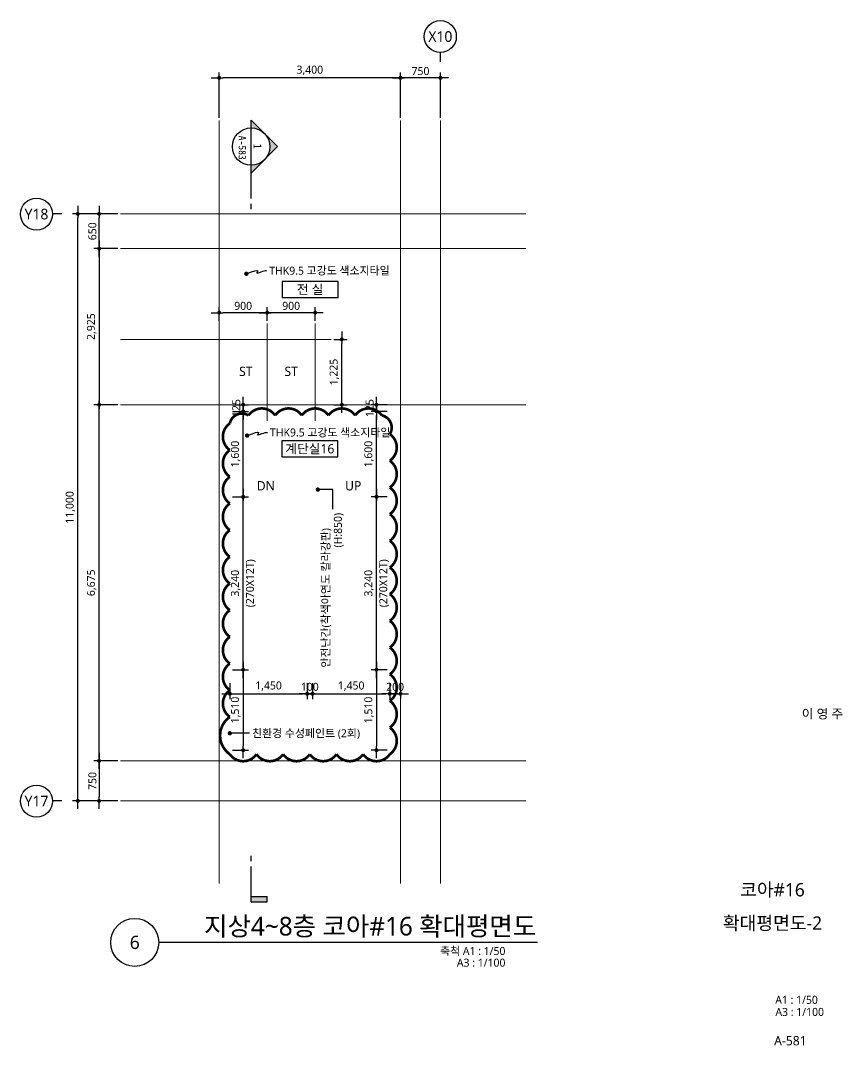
# Model space of a CAD drawing. Header units: millimetres. Extents: x 1467181 to 1720354, y 836037 to 895281.
# Drawn here: x 1662548 to 1677961, y 836037 to 855244 of the extents above; entities that cross this region are included whole.
import ezdxf
from ezdxf.enums import TextEntityAlignment as Align

# ---------------------------------------------------------------- set-up
doc = ezdxf.new("R2010")
doc.units = ezdxf.units.MM
doc.header["$MEASUREMENT"] = 0
doc.linetypes.add('CEN', pattern=[62, 60, -1, 0, -1])
doc.layers.get('0').update_dxf_attribs({"linetype": 'CONTINUOUS'})
for name, color, linetype, lineweight in [('A-AXIS-BUBL', 7, 'CONTINUOUS', 25), ('A-BORD-TEXT', 3, 'CONTINUOUS', 25), ('A-CNTL', 1, 'CEN', 15), ('A-DIMS', 7, 'CONTINUOUS', 25), ('A-MKXS-LEAD', 7, 'CONTINUOUS', 25), ('A-MKXS-MAK1', 3, 'CONTINUOUS', 25), ('A-MKXS-TEXT1', 3, 'CONTINUOUS', 25), ('A-MKXS-TEXT2', 7, 'CONTINUOUS', 25), ('A-MKXX-NAME', 3, 'CONTINUOUS', 25), ('A-MKXX-SYMB', 7, 'CONTINUOUS', 25), ('A-XXXX-SYMB', 7, 'CONTINUOUS', 25), ('A-XXXX-TXT1', 3, 'CONTINUOUS', 25), ('A-XXXX-TXT2', 3, 'CONTINUOUS', 25), ('REV-202205', 20, 'CONTINUOUS', 25)]:
    doc.layers.add(name, color=color, linetype=linetype, lineweight=lineweight)
doc.styles.add('HY울릉도L', font='')
doc.styles.add('돋움체', font='')
doc.styles.add('맑은고딕', font='malgun.ttf')
doc.styles.get('HY울릉도L').set_extended_font_data('HYwulM')
doc.styles.get('돋움체').set_extended_font_data('DotumChe')
doc.dimstyles.new('CDIM', dxfattribs={"dimtxt": 3, "dimasz": 1.5, "dimexe": 2, "dimexo": 1, "dimgap": 1, "dimtad": 1, "dimdec": 0, "dimrnd": 0.5, "dimzin": 0, "dimdsep": 32, "dimlunit": 6, "dimtxsty": 'HY울릉도L', "dimblk1": '_CIDOT', "dimblk2": '_CIDOT', "dimsah": 1, "dimcen": 5.5, "dimclrd": 2, "dimclre": 2, "dimclrt": 7, "dimadec": 0, "dimazin": 0, "dimtfac": 1, "dimtdec": 0, "dimtix": 1, "dimtmove": 2, "dimatfit": 1, "dimldrblk": '_CIDOT', "dimfxl": 1, "dimtolj": 1, "dimtzin": 0, "dimlwd": -1, "dimarcsym": 0})

# ---------------------------------------------------------------- blocks, each defined once
blk = doc.blocks.new('_CIDOT')
at = {"color": 0, "linetype": 'ByBlock'}
blk.add_line((2, 0), (-1, 0), dxfattribs=at)
at = {"color": 0, "linetype": 'ByBlock', "const_width": 0.5}
blk.add_lwpolyline([(-0.25, 0, 1), (0.25, 0, 1)], format="xyb", close=True, dxfattribs=at)
blk = doc.blocks.new('*D11')
at = {"layer": 'A-DIMS', "lineweight": -2, "transparency": 16777216}
for p, q in [((0, 1150), (0, 2000)), ((3400, 1150), (3400, 2000))]:
    blk.add_line(p, q, dxfattribs=at)
at = {"layer": 'A-DIMS', "transparency": 16777216}
blk.add_line((3325, 1900), (75, 1900), dxfattribs=at)
at = {"layer": 'A-DIMS', "transparency": 16777216, "xscale": 75, "yscale": 75, "zscale": 75, "rotation": 180}
blk.add_blockref('_CIDOT', (0, 1900), dxfattribs=at)
at = {"layer": 'A-DIMS', "transparency": 16777216, "xscale": 75, "yscale": 75, "zscale": 75}
blk.add_blockref('_CIDOT', (3400, 1900), dxfattribs=at)
at = {"layer": 'A-DIMS', "color": 3, "transparency": 16777216, "insert": (1700, 2040), "char_height": 150, "attachment_point": 5, "style": '맑은고딕'}
blk.add_mtext('\\A1;3,400', dxfattribs=at)
blk = doc.blocks.new('*D12')
at = {"layer": 'A-DIMS', "lineweight": -2, "transparency": 16777216}
for p, q in [((3400, 1150), (3400, 2000)), ((4150, 1150), (4150, 2000))]:
    blk.add_line(p, q, dxfattribs=at)
at = {"layer": 'A-DIMS', "transparency": 16777216}
blk.add_line((4075, 1900), (3475, 1900), dxfattribs=at)
at = {"layer": 'A-DIMS', "transparency": 16777216, "xscale": 75, "yscale": 75, "zscale": 75, "rotation": 180}
blk.add_blockref('_CIDOT', (3400, 1900), dxfattribs=at)
at = {"layer": 'A-DIMS', "transparency": 16777216, "xscale": 75, "yscale": 75, "zscale": 75}
blk.add_blockref('_CIDOT', (4150, 1900), dxfattribs=at)
at = {"layer": 'A-DIMS', "color": 3, "transparency": 16777216, "insert": (3775, 2027), "char_height": 150, "attachment_point": 5, "style": '맑은고딕'}
blk.add_mtext('\\A1;750', dxfattribs=at)
blk = doc.blocks.new('*D13')
at = {"layer": 'A-DIMS', "lineweight": -2, "transparency": 16777216}
for p, q in [((-1900, -650), (-2750, -650)), ((-1900, -11650), (-2750, -11650))]:
    blk.add_line(p, q, dxfattribs=at)
at = {"layer": 'A-DIMS', "transparency": 16777216}
blk.add_line((-2650, -11575), (-2650, -725), dxfattribs=at)
at = {"layer": 'A-DIMS', "transparency": 16777216, "xscale": 75, "yscale": 75, "zscale": 75}
for p, rotation in [((-2650, -650), 90), ((-2650, -11650), 270)]:
    blk.add_blockref('_CIDOT', p, dxfattribs=dict(at, rotation=rotation))
at = {"layer": 'A-DIMS', "color": 3, "transparency": 16777216, "insert": (-2790, -6150), "char_height": 150, "attachment_point": 5, "rotation": 90, "style": '맑은고딕'}
blk.add_mtext('\\A1;11,000', dxfattribs=at)
blk = doc.blocks.new('*D14')
at = {"layer": 'A-DIMS', "lineweight": -2, "transparency": 16777216}
for p, q in [((-1900, -650), (-2350, -650)), ((-1900, -1300), (-2350, -1300))]:
    blk.add_line(p, q, dxfattribs=at)
at = {"layer": 'A-DIMS', "transparency": 16777216}
blk.add_line((-2250, -1225), (-2250, -725), dxfattribs=at)
at = {"layer": 'A-DIMS', "transparency": 16777216, "xscale": 75, "yscale": 75, "zscale": 75}
for p, rotation in [((-2250, -650), 90), ((-2250, -1300), 270)]:
    blk.add_blockref('_CIDOT', p, dxfattribs=dict(at, rotation=rotation))
at = {"layer": 'A-DIMS', "color": 3, "transparency": 16777216, "insert": (-2377, -975), "char_height": 150, "attachment_point": 5, "rotation": 90, "style": '맑은고딕'}
blk.add_mtext('\\A1;650', dxfattribs=at)
blk = doc.blocks.new('*D15')
at = {"layer": 'A-DIMS', "lineweight": -2, "transparency": 16777216}
for p, q in [((-1900, -1300), (-2350, -1300)), ((-1900, -4225), (-2350, -4225))]:
    blk.add_line(p, q, dxfattribs=at)
at = {"layer": 'A-DIMS', "transparency": 16777216}
blk.add_line((-2250, -1375), (-2250, -4150), dxfattribs=at)
at = {"layer": 'A-DIMS', "transparency": 16777216, "xscale": 75, "yscale": 75, "zscale": 75}
for p, rotation in [((-2250, -1300), 90), ((-2250, -4225), 270)]:
    blk.add_blockref('_CIDOT', p, dxfattribs=dict(at, rotation=rotation))
at = {"layer": 'A-DIMS', "color": 3, "transparency": 16777216, "insert": (-2390, -2762), "char_height": 150, "attachment_point": 5, "rotation": 90, "style": '맑은고딕'}
blk.add_mtext('\\A1;2,925', dxfattribs=at)
blk = doc.blocks.new('*D16')
at = {"layer": 'A-DIMS', "lineweight": -2, "transparency": 16777216}
for p, q in [((-1900, -4225), (-2350, -4225)), ((-1900, -10900), (-2350, -10900))]:
    blk.add_line(p, q, dxfattribs=at)
at = {"layer": 'A-DIMS', "transparency": 16777216}
blk.add_line((-2250, -10825), (-2250, -4300), dxfattribs=at)
at = {"layer": 'A-DIMS', "transparency": 16777216, "xscale": 75, "yscale": 75, "zscale": 75}
for p, rotation in [((-2250, -4225), 90), ((-2250, -10900), 270)]:
    blk.add_blockref('_CIDOT', p, dxfattribs=dict(at, rotation=rotation))
at = {"layer": 'A-DIMS', "color": 3, "transparency": 16777216, "insert": (-2390, -7562), "char_height": 150, "attachment_point": 5, "rotation": 90, "style": '맑은고딕'}
blk.add_mtext('\\A1;6,675', dxfattribs=at)
blk = doc.blocks.new('*D17')
at = {"layer": 'A-DIMS', "lineweight": -2, "transparency": 16777216}
for p, q in [((-1900, -10900), (-2350, -10900)), ((-1900, -11650), (-2350, -11650))]:
    blk.add_line(p, q, dxfattribs=at)
at = {"layer": 'A-DIMS', "transparency": 16777216}
blk.add_line((-2250, -10975), (-2250, -11575), dxfattribs=at)
at = {"layer": 'A-DIMS', "transparency": 16777216, "xscale": 75, "yscale": 75, "zscale": 75}
for p, rotation in [((-2250, -10900), 90), ((-2250, -11650), 270)]:
    blk.add_blockref('_CIDOT', p, dxfattribs=dict(at, rotation=rotation))
at = {"layer": 'A-DIMS', "color": 3, "transparency": 16777216, "insert": (-2377, -11275), "char_height": 150, "attachment_point": 5, "rotation": 90, "style": '맑은고딕'}
blk.add_mtext('\\A1;750', dxfattribs=at)
blk = doc.blocks.new('*D18')
at = {"layer": 'A-DIMS', "lineweight": -2, "transparency": 16777216}
for p, q in [((900, -2650), (900, -2400)), ((1800, -2650), (1800, -2400))]:
    blk.add_line(p, q, dxfattribs=at)
at = {"layer": 'A-DIMS', "transparency": 16777216}
blk.add_line((1725, -2500), (975, -2500), dxfattribs=at)
at = {"layer": 'A-DIMS', "transparency": 16777216, "xscale": 75, "yscale": 75, "zscale": 75, "rotation": 180}
blk.add_blockref('_CIDOT', (900, -2500), dxfattribs=at)
at = {"layer": 'A-DIMS', "transparency": 16777216, "xscale": 75, "yscale": 75, "zscale": 75}
blk.add_blockref('_CIDOT', (1800, -2500), dxfattribs=at)
at = {"layer": 'A-DIMS', "color": 3, "transparency": 16777216, "insert": (1350, -2373), "char_height": 150, "attachment_point": 5, "style": '맑은고딕'}
blk.add_mtext('\\A1;900', dxfattribs=at)
blk = doc.blocks.new('*D19')
at = {"layer": 'A-DIMS', "lineweight": -2, "transparency": 16777216}
for p, q in [((0, -2650), (0, -2400)), ((900, -2650), (900, -2400))]:
    blk.add_line(p, q, dxfattribs=at)
at = {"layer": 'A-DIMS', "transparency": 16777216}
blk.add_line((825, -2500), (75, -2500), dxfattribs=at)
at = {"layer": 'A-DIMS', "transparency": 16777216, "xscale": 75, "yscale": 75, "zscale": 75, "rotation": 180}
blk.add_blockref('_CIDOT', (0, -2500), dxfattribs=at)
at = {"layer": 'A-DIMS', "transparency": 16777216, "xscale": 75, "yscale": 75, "zscale": 75}
blk.add_blockref('_CIDOT', (900, -2500), dxfattribs=at)
at = {"layer": 'A-DIMS', "color": 3, "transparency": 16777216, "insert": (450, -2373), "char_height": 150, "attachment_point": 5, "style": '맑은고딕'}
blk.add_mtext('\\A1;900', dxfattribs=at)
blk = doc.blocks.new('*D20')
at = {"layer": 'A-DIMS', "lineweight": -2, "transparency": 16777216}
for p, q in [((2150, -3000), (2400, -3000)), ((2150, -4225), (2400, -4225))]:
    blk.add_line(p, q, dxfattribs=at)
at = {"layer": 'A-DIMS', "transparency": 16777216}
blk.add_line((2300, -4150), (2300, -3075), dxfattribs=at)
at = {"layer": 'A-DIMS', "transparency": 16777216, "xscale": 75, "yscale": 75, "zscale": 75}
for p, rotation in [((2300, -3000), 90), ((2300, -4225), 270)]:
    blk.add_blockref('_CIDOT', p, dxfattribs=dict(at, rotation=rotation))
at = {"layer": 'A-DIMS', "color": 3, "transparency": 16777216, "insert": (2160, -3613), "char_height": 150, "attachment_point": 5, "rotation": 90, "style": '맑은고딕'}
blk.add_mtext('\\A1;1,225', dxfattribs=at)
blk = doc.blocks.new('CORE 11- 단면')
at = {"layer": 'A-MKXS-MAK1'}
h = blk.add_hatch(color=256, dxfattribs=at)
h.paths.add_polyline_path([(23432, 13653), (23185, 13406, 0.414214), (23185, 13901)])
h.paths.add_polyline_path([(23185, 13406), (22937, 13158), (22937, 13303, 0.198912)])
h.paths.add_polyline_path([(23185, 13901, 0.198912), (22937, 14003), (22937, 14148)])
blk.add_hatch(color=256, dxfattribs=at).paths.add_polyline_path([(23237, -402), (23237, -502), (22937, -502), (22937, -402)])
for p, q in [((22937, 14148), (23432, 13653)), ((22937, 12681), (22937, 14148)), ((22937, 13158), (23432, 13653)), ((22937, 12481), (22937, 12581)), ((22937, 261), (22937, 361)), ((22937, -502), (22937, 161)), ((22937, -402), (23237, -402)), ((22937, -502), (23237, -502)), ((23237, -502), (23237, -402))]:
    blk.add_line(p, q, dxfattribs=at)
blk.add_circle((22937, 13653), 350, dxfattribs=at)
at = {"layer": 'A-MKXS-TEXT2', "style": '돋움체'}
for s, height, p in [('A-583', 140, (22772, 13632)), ('1', 150, (23058, 13659))]:
    blk.add_text(s, height=height, rotation=270, dxfattribs=at).set_placement(p, align=Align.MIDDLE)
blk = doc.blocks.new('*D451')
at = {"layer": 'A-DIMS', "lineweight": -2, "transparency": 16777216}
for p, q in [((1666523, 846319), (1666823, 846319)), ((1666523, 843079), (1666823, 843079))]:
    blk.add_line(p, q, dxfattribs=at)
at = {"layer": 'A-DIMS', "transparency": 16777216}
blk.add_line((1666723, 843154), (1666723, 846244), dxfattribs=at)
at = {"layer": 'A-DIMS', "transparency": 16777216, "xscale": 75, "yscale": 75, "zscale": 75}
for p, rotation in [((1666723, 846319), 90), ((1666723, 843079), 270)]:
    blk.add_blockref('_CIDOT', p, dxfattribs=dict(at, rotation=rotation))
at = {"layer": 'A-DIMS', "color": 3, "transparency": 16777216, "char_height": 150, "attachment_point": 5, "rotation": 90, "style": '맑은고딕'}
for s, insert in [('\\A1;(270X12T)', (1666867, 844699)), ('\\A1;3,240', (1666583, 844699))]:
    blk.add_mtext(s, dxfattribs=dict(at, insert=insert))
blk = doc.blocks.new('*D452')
at = {"layer": 'A-DIMS', "lineweight": -2, "transparency": 16777216}
for p, q in [((1666523, 843079), (1666823, 843079)), ((1666523, 841569), (1666823, 841569))]:
    blk.add_line(p, q, dxfattribs=at)
at = {"layer": 'A-DIMS', "transparency": 16777216}
blk.add_line((1666723, 843004), (1666723, 841644), dxfattribs=at)
at = {"layer": 'A-DIMS', "transparency": 16777216, "xscale": 75, "yscale": 75, "zscale": 75}
for p, rotation in [((1666723, 843079), 90), ((1666723, 841569), 270)]:
    blk.add_blockref('_CIDOT', p, dxfattribs=dict(at, rotation=rotation))
at = {"layer": 'A-DIMS', "color": 3, "transparency": 16777216, "insert": (1666583, 842324), "char_height": 150, "attachment_point": 5, "rotation": 90, "style": '맑은고딕'}
blk.add_mtext('\\A1;1,510', dxfattribs=at)
blk = doc.blocks.new('*D453')
at = {"layer": 'A-DIMS', "lineweight": -2, "transparency": 16777216}
for p, q in [((1666523, 847919), (1666823, 847919)), ((1666523, 846319), (1666823, 846319))]:
    blk.add_line(p, q, dxfattribs=at)
at = {"layer": 'A-DIMS', "transparency": 16777216}
blk.add_line((1666723, 846394), (1666723, 847844), dxfattribs=at)
at = {"layer": 'A-DIMS', "transparency": 16777216, "xscale": 75, "yscale": 75, "zscale": 75}
for p, rotation in [((1666723, 847919), 90), ((1666723, 846319), 270)]:
    blk.add_blockref('_CIDOT', p, dxfattribs=dict(at, rotation=rotation))
at = {"layer": 'A-DIMS', "color": 3, "transparency": 16777216, "insert": (1666583, 847119), "char_height": 150, "attachment_point": 5, "rotation": 90, "style": '맑은고딕'}
blk.add_mtext('\\A1;1,600', dxfattribs=at)
blk = doc.blocks.new('*D454')
at = {"layer": 'A-DIMS', "lineweight": -2, "transparency": 16777216}
for p, q in [((1666474, 842829), (1666474, 842529)), ((1667924, 842829), (1667924, 842529))]:
    blk.add_line(p, q, dxfattribs=at)
at = {"layer": 'A-DIMS', "transparency": 16777216}
blk.add_line((1666549, 842629), (1667849, 842629), dxfattribs=at)
at = {"layer": 'A-DIMS', "transparency": 16777216, "xscale": 75, "yscale": 75, "zscale": 75, "rotation": 180}
blk.add_blockref('_CIDOT', (1666474, 842629), dxfattribs=at)
at = {"layer": 'A-DIMS', "transparency": 16777216, "xscale": 75, "yscale": 75, "zscale": 75}
blk.add_blockref('_CIDOT', (1667924, 842629), dxfattribs=at)
at = {"layer": 'A-DIMS', "color": 3, "transparency": 16777216, "insert": (1667199, 842770), "char_height": 150, "attachment_point": 5, "style": '맑은고딕'}
blk.add_mtext('\\A1;1,450', dxfattribs=at)
blk = doc.blocks.new('*D455')
at = {"layer": 'A-DIMS', "lineweight": -2, "transparency": 16777216}
for p, q in [((1668024, 842829), (1668024, 842529)), ((1669473, 842829), (1669473, 842529))]:
    blk.add_line(p, q, dxfattribs=at)
at = {"layer": 'A-DIMS', "transparency": 16777216}
blk.add_line((1668099, 842629), (1669398, 842629), dxfattribs=at)
at = {"layer": 'A-DIMS', "transparency": 16777216, "xscale": 75, "yscale": 75, "zscale": 75, "rotation": 180}
blk.add_blockref('_CIDOT', (1668024, 842629), dxfattribs=at)
at = {"layer": 'A-DIMS', "transparency": 16777216, "xscale": 75, "yscale": 75, "zscale": 75}
blk.add_blockref('_CIDOT', (1669473, 842629), dxfattribs=at)
at = {"layer": 'A-DIMS', "color": 3, "transparency": 16777216, "insert": (1668748, 842770), "char_height": 150, "attachment_point": 5, "style": '맑은고딕'}
blk.add_mtext('\\A1;1,450', dxfattribs=at)
blk = doc.blocks.new('*D456')
at = {"layer": 'A-DIMS', "lineweight": -2, "transparency": 16777216}
for p, q in [((1667924, 842829), (1667924, 842529)), ((1668023, 842829), (1668023, 842529))]:
    blk.add_line(p, q, dxfattribs=at)
at = {"layer": 'A-DIMS', "transparency": 16777216}
for p, q in [((1667849, 842629), (1667774, 842629)), ((1667924, 842629), (1668023, 842629)), ((1668098, 842629), (1668173, 842629))]:
    blk.add_line(p, q, dxfattribs=at)
at = {"layer": 'A-DIMS', "transparency": 16777216, "xscale": 75, "yscale": 75, "zscale": 75}
blk.add_blockref('_CIDOT', (1667924, 842629), dxfattribs=at)
at = {"layer": 'A-DIMS', "transparency": 16777216, "xscale": 75, "yscale": 75, "zscale": 75, "rotation": 180}
blk.add_blockref('_CIDOT', (1668023, 842629), dxfattribs=at)
at = {"layer": 'A-DIMS', "color": 3, "transparency": 16777216, "insert": (1667973, 842757), "char_height": 150, "attachment_point": 5, "style": '맑은고딕'}
blk.add_mtext('\\A1;100', dxfattribs=at)
blk = doc.blocks.new('*D457')
at = {"layer": 'A-DIMS', "lineweight": -2, "transparency": 16777216}
for p, q in [((1669473, 842829), (1669473, 842529)), ((1669673, 842829), (1669673, 842529))]:
    blk.add_line(p, q, dxfattribs=at)
at = {"layer": 'A-DIMS', "transparency": 16777216}
for p, q in [((1669398, 842629), (1669323, 842629)), ((1669473, 842629), (1669673, 842629)), ((1669748, 842629), (1669823, 842629))]:
    blk.add_line(p, q, dxfattribs=at)
at = {"layer": 'A-DIMS', "transparency": 16777216, "xscale": 75, "yscale": 75, "zscale": 75}
blk.add_blockref('_CIDOT', (1669473, 842629), dxfattribs=at)
at = {"layer": 'A-DIMS', "transparency": 16777216, "xscale": 75, "yscale": 75, "zscale": 75, "rotation": 180}
blk.add_blockref('_CIDOT', (1669673, 842629), dxfattribs=at)
at = {"layer": 'A-DIMS', "color": 3, "transparency": 16777216, "insert": (1669573, 842757), "char_height": 150, "attachment_point": 5, "style": '맑은고딕'}
blk.add_mtext('\\A1;200', dxfattribs=at)
blk = doc.blocks.new('*D458')
at = {"layer": 'A-DIMS', "lineweight": -2, "transparency": 16777216}
for p, q in [((1669423, 846319), (1669123, 846319)), ((1669423, 843079), (1669123, 843079))]:
    blk.add_line(p, q, dxfattribs=at)
at = {"layer": 'A-DIMS', "transparency": 16777216}
blk.add_line((1669223, 843154), (1669223, 846244), dxfattribs=at)
at = {"layer": 'A-DIMS', "transparency": 16777216, "xscale": 75, "yscale": 75, "zscale": 75}
for p, rotation in [((1669223, 846319), 90), ((1669223, 843079), 270)]:
    blk.add_blockref('_CIDOT', p, dxfattribs=dict(at, rotation=rotation))
at = {"layer": 'A-DIMS', "color": 3, "transparency": 16777216, "char_height": 150, "attachment_point": 5, "rotation": 90, "style": '맑은고딕'}
for s, insert in [('\\A1;(270X12T)', (1669367, 844699)), ('\\A1;3,240', (1669083, 844699))]:
    blk.add_mtext(s, dxfattribs=dict(at, insert=insert))
blk = doc.blocks.new('*D459')
at = {"layer": 'A-DIMS', "lineweight": -2, "transparency": 16777216}
for p, q in [((1669423, 843079), (1669123, 843079)), ((1669423, 841569), (1669123, 841569))]:
    blk.add_line(p, q, dxfattribs=at)
at = {"layer": 'A-DIMS', "transparency": 16777216}
blk.add_line((1669223, 843004), (1669223, 841644), dxfattribs=at)
at = {"layer": 'A-DIMS', "transparency": 16777216, "xscale": 75, "yscale": 75, "zscale": 75}
for p, rotation in [((1669223, 843079), 90), ((1669223, 841569), 270)]:
    blk.add_blockref('_CIDOT', p, dxfattribs=dict(at, rotation=rotation))
at = {"layer": 'A-DIMS', "color": 3, "transparency": 16777216, "insert": (1669083, 842324), "char_height": 150, "attachment_point": 5, "rotation": 90, "style": '맑은고딕'}
blk.add_mtext('\\A1;1,510', dxfattribs=at)
blk = doc.blocks.new('*D460')
at = {"layer": 'A-DIMS', "lineweight": -2, "transparency": 16777216}
for p, q in [((1669423, 847919), (1669123, 847919)), ((1669423, 846319), (1669123, 846319))]:
    blk.add_line(p, q, dxfattribs=at)
at = {"layer": 'A-DIMS', "transparency": 16777216}
blk.add_line((1669223, 846394), (1669223, 847844), dxfattribs=at)
at = {"layer": 'A-DIMS', "transparency": 16777216, "xscale": 75, "yscale": 75, "zscale": 75}
for p, rotation in [((1669223, 847919), 90), ((1669223, 846319), 270)]:
    blk.add_blockref('_CIDOT', p, dxfattribs=dict(at, rotation=rotation))
at = {"layer": 'A-DIMS', "color": 3, "transparency": 16777216, "insert": (1669083, 847119), "char_height": 150, "attachment_point": 5, "rotation": 90, "style": '맑은고딕'}
blk.add_mtext('\\A1;1,600', dxfattribs=at)
blk = doc.blocks.new('*D465')
at = {"layer": 'A-DIMS', "lineweight": -2, "transparency": 16777216}
for p, q in [((1666523, 848044), (1666823, 848044)), ((1666523, 847919), (1666823, 847919))]:
    blk.add_line(p, q, dxfattribs=at)
at = {"layer": 'A-DIMS', "transparency": 16777216}
for p, q in [((1666723, 848119), (1666723, 848194)), ((1666723, 847919), (1666723, 848044)), ((1666723, 847844), (1666723, 847769))]:
    blk.add_line(p, q, dxfattribs=at)
at = {"layer": 'A-DIMS', "transparency": 16777216, "xscale": 75, "yscale": 75, "zscale": 75}
for p, rotation in [((1666723, 848044), 270), ((1666723, 847919), 90)]:
    blk.add_blockref('_CIDOT', p, dxfattribs=dict(at, rotation=rotation))
at = {"layer": 'A-DIMS', "color": 3, "transparency": 16777216, "insert": (1666595, 847982), "char_height": 150, "attachment_point": 5, "rotation": 90, "style": '맑은고딕'}
blk.add_mtext('\\A1;125', dxfattribs=at)
blk = doc.blocks.new('*D466')
at = {"layer": 'A-DIMS', "lineweight": -2, "transparency": 16777216}
for p, q in [((1669423, 848044), (1669123, 848044)), ((1669423, 847919), (1669123, 847919))]:
    blk.add_line(p, q, dxfattribs=at)
at = {"layer": 'A-DIMS', "transparency": 16777216}
for p, q in [((1669223, 848119), (1669223, 848194)), ((1669223, 847919), (1669223, 848044)), ((1669223, 847844), (1669223, 847769))]:
    blk.add_line(p, q, dxfattribs=at)
at = {"layer": 'A-DIMS', "transparency": 16777216, "xscale": 75, "yscale": 75, "zscale": 75}
for p, rotation in [((1669223, 848044), 270), ((1669223, 847919), 90)]:
    blk.add_blockref('_CIDOT', p, dxfattribs=dict(at, rotation=rotation))
at = {"layer": 'A-DIMS', "color": 3, "transparency": 16777216, "insert": (1669095, 847982), "char_height": 150, "attachment_point": 5, "rotation": 90, "style": '맑은고딕'}
blk.add_mtext('\\A1;125', dxfattribs=at)
blk = doc.blocks.new('CORE11_GRID')
at = {"layer": 'A-AXIS-BUBL', "ltscale": 0.2}
for p, q in [((4150, 2200), (4150, 2375)), ((-2950, -650), (-3125, -650)), ((-2950, -11650), (-3125, -11650))]:
    blk.add_line(p, q, dxfattribs=at)
for centre in [(4147.1, 2675), (-3425, -652.9), (-3425, -11652.9)]:
    blk.add_circle(centre, 300, dxfattribs=at)
at = {"layer": 'A-CNTL'}
for p, q in [((0, -13200), (0, 1100)), ((3400, -13200), (3400, 1100)), ((4150, -13200), (4150, 1100)), ((-1850, -650), (5750, -650)), ((-1850, -1300), (5750, -1300)), ((900, -4525), (900, -2700)), ((1800, -4525), (1800, -2700)), ((-1850, -3000), (2100, -3000)), ((-1850, -4225), (5750, -4225)), ((-1850, -10900), (5750, -10900)), ((-1850, -11650), (5750, -11650))]:
    blk.add_line(p, q, dxfattribs=at)
at = {"layer": 'A-XXXX-TXT2', "ltscale": 0.2, "style": '맑은고딕'}
for s, p in [('X10', (4147.1, 2675)), ('Y18', (-3425, -652.9)), ('Y17', (-3425, -11652.9))]:
    blk.add_text(s, height=200, dxfattribs=at).set_placement(p, align=Align.MIDDLE)
at = {"layer": 'A-DIMS'}
for base, p1, p2, angle, picture, middle in [((0, 1900), (3400, 1100), (0, 1100), 180, '*D11', (1700, 2040.1)), ((3400, 1900), (4150, 1100), (3400, 1100), 180, '*D12', (3775, 2027.5)), ((-2650, -650), (-1850, -11650), (-1850, -650), 270, '*D13', (-2790.5, -6150)), ((-2250, -650), (-1850, -1300), (-1850, -650), 270, '*D14', (-2377.5, -975)), ((-2250, -4225), (-1850, -1300), (-1850, -4225), 90, '*D15', (-2390.1, -2762.5)), ((0, -2500), (900, -2700), (0, -2700), 0, '*D19', (450, -2372.5)), ((900, -2500), (1800, -2700), (900, -2700), 0, '*D18', (1350, -2372.5)), ((2300, -3000), (2100, -4225), (2100, -3000), 270, '*D20', (2159.5, -3612.5)), ((-2250, -4225), (-1850, -10900), (-1850, -4225), 270, '*D16', (-2390.1, -7562.5)), ((-2250, -11650), (-1850, -10900), (-1850, -11650), 90, '*D17', (-2377.5, -11275))]:
    dim = blk.add_linear_dim(base=base, p1=p1, p2=p2, angle=angle, dimstyle='CDIM', override={"dimscale": 50, "dimtxsty": '맑은고딕', "dimclrd": 256, "dimclre": 256, "dimclrt": 3}, dxfattribs=at)
    dim.commit()
    dim.dimension.update_dxf_attribs({"geometry": picture, "text_midpoint": middle})

msp = doc.modelspace()

# ---------------------------------------------------------------- linework, layer by layer
at = {"layer": 'A-MKXS-LEAD', "const_width": 40}
for points in [[(1666762.1, 850499.5, 1), (1666803.6, 850495.4, 1)], [(1666776.4, 847467.5, 1), (1666817.9, 847463.3, 1)], [(1668125.3, 846433.6, -1), (1668121.2, 846475.1, -1)], [(1666452.4, 841889.7, 1), (1666493.8, 841885.6, 1)]]:
    msp.add_lwpolyline(points, format="xyb", close=True, dxfattribs=at)
at = {"layer": 'A-MKXS-LEAD'}
for points in [[(1666782, 850497.2), (1666879.8, 850534), (1666943.5, 850553.9), (1666979.7, 850560.4), (1666995.1, 850556.9), (1666996.3, 850547), (1666989.8, 850534.2), (1666982.2, 850522), (1666980.3, 850513.9), (1666988.9, 850512.6), (1667007.1, 850517), (1667031.9, 850525.2), (1667060.8, 850535.3), (1667091, 850545.4), (1667119.8, 850553.6), (1667144.5, 850557.9), (1667162.4, 850556.4)], [(1666796.3, 847465.1), (1666894.1, 847501.9), (1666957.8, 847521.8), (1666994, 847528.3), (1667009.4, 847524.8), (1667010.5, 847514.9), (1667004.1, 847502.1), (1666996.5, 847489.9), (1666994.6, 847481.8), (1667003.2, 847480.5), (1667021.4, 847484.9), (1667046.2, 847493.1), (1667075.1, 847503.2), (1667105.3, 847513.3), (1667134.1, 847521.5), (1667158.8, 847525.8), (1667176.7, 847524.4)], [(1668406.4, 846087.3), (1668406.4, 846454.4), (1668123.3, 846454.4)], [(1666840.1, 841887.6), (1666473.1, 841887.6), (1666473.1, 841887.6)]]:
    msp.add_lwpolyline(points, dxfattribs=at)
at = {"layer": 'A-MKXX-SYMB'}
for points in [[(1668503, 850355.7), (1667453, 850355.7), (1667453, 850055.7), (1668503, 850055.7)], [(1668498.2, 847369.4), (1667448.2, 847369.4), (1667448.2, 847069.4), (1668498.2, 847069.4)]]:
    msp.add_lwpolyline(points, close=True, dxfattribs=at)
at = {"layer": 'A-XXXX-SYMB'}
msp.add_line((1672240.6, 837969.4), (1665140.6, 837969.4), dxfattribs=at)
msp.add_circle((1664690.6, 837969.4), 450, dxfattribs=at)
at = {"layer": 'REV-202205', "const_width": 50}
msp.add_lwpolyline([(1666473.2, 841494.4, 0.5205671), (1666973.2, 841494.4, 0.5205671), (1667473.2, 841494.4, 0.5205671), (1667973.2, 841494.4, 0.5205671), (1668473.2, 841494.4, 0.5205671), (1668973.2, 841494.4, 0.5205671), (1669473.2, 841494.4, 0.5205671), (1669473.2, 841994.4, 0.5205671), (1669473.2, 842494.4, 0.5205671), (1669473.2, 842994.4, 0.5205671), (1669473.2, 843494.4, 0.5205671), (1669473.2, 843994.4, 0.5205671), (1669473.2, 844494.4, 0.5205671), (1669473.2, 844994.4, 0.5205671), (1669473.2, 845494.4, 0.5205671), (1669473.2, 845994.4, 0.5205671), (1669473.2, 846494.4, 0.5205671), (1669473.2, 846994.4, 0.5205671), (1669473.2, 847494.4, 0.5205671), (1669323.2, 847844.4, 0.5205671), (1668823.2, 847844.4, 0.5205671), (1668323.2, 847844.4, 0.5205671), (1667823.2, 847844.4, 0.5205671), (1667323.2, 847844.4, 0.5205671), (1666823.2, 847844.4, 0.5205671), (1666473.2, 847694.4, 0.5205671), (1666473.2, 847194.4, 0.5205671), (1666473.2, 846694.4, 0.5205671), (1666473.2, 846194.4, 0.5205671), (1666473.2, 845694.4, 0.5205671), (1666473.2, 845194.4, 0.5205671), (1666473.2, 844694.4, 0.5205671), (1666473.2, 844194.4, 0.5205671), (1666473.2, 843694.4, 0.5205671), (1666473.2, 843194.4, 0.5205671), (1666473.2, 842694.4, 0.5205671), (1666473.2, 842194.4, 0.5205671)], format="xyb", close=True, dxfattribs=at)

# ---------------------------------------------------------------- block references
at = {"layer": 'A-DIMS'}
for name, p in [('CORE11_GRID', (1666273.2, 852269.4)), ('CORE 11- 단면', (1643935.9, 839228.5))]:
    msp.add_blockref(name, p, dxfattribs=at)

# ---------------------------------------------------------------- texts
at = {"layer": 'A-BORD-TEXT', "style": '맑은고딕'}
for s, height, p in [('이 영 주', 175, (1677973.8, 842165.5)), ('A1 : 1/50', 150, (1677499, 836817.8)), ('A3 : 1/100', 150, (1677613.9, 836591)), ('A-581', 175, (1677289.2, 836039.2))]:
    msp.add_text(s, height=height, dxfattribs=at).set_placement(p, align=Align.RIGHT)
for s, p in [('코아#16', (1676648.2, 838955.6)), ('확대평면도-2', (1676648.2, 838330.6))]:
    msp.add_text(s, height=250, dxfattribs=at).set_placement(p, align=Align.MIDDLE_CENTER)
at = {"layer": 'A-MKXS-TEXT1', "style": '맑은고딕'}
for s, p in [('THK9.5 고강도 색소지타일', (1667212.4, 850556.4)), ('THK9.5 고강도 색소지타일', (1667226.7, 847524.4)), ('친환경 수성페인트 (2회)', (1666890.1, 841887.6))]:
    msp.add_text(s, height=150, dxfattribs=at).set_placement(p, align=Align.MIDDLE_LEFT)
for s, p in [('(H:850)', (1668498.8, 845367.8)), ('안전난간(착색아연도 칼라강판)', (1668271.3, 843117.4))]:
    msp.add_text(s, height=150, rotation=90, dxfattribs=at).set_placement(p, align=Align.MIDDLE_LEFT)
at = {"layer": 'A-MKXX-NAME', "style": '맑은고딕'}
for s, p in [('전 실', (1667978, 850205.7)), ('ST', (1666773.2, 848669.4)), ('ST', (1667623.2, 848669.4)), ('계단실16', (1667973.2, 847219.4))]:
    msp.add_text(s, height=175, dxfattribs=at).set_placement(p, align=Align.MIDDLE_CENTER)
for s, p in [('DN', (1667148, 846525.6)), ('UP', (1668787.1, 846525.5))]:
    msp.add_text(s, height=175, rotation=359.99817, dxfattribs=at).set_placement(p, align=Align.MIDDLE_CENTER)
at = {"layer": 'A-XXXX-TXT1', "style": '맑은고딕'}
msp.add_text('지상4~8층 코아#16 확대평면도', height=350, dxfattribs=at).set_placement((1672218.6, 837992), align=Align.BOTTOM_RIGHT)
msp.add_text('6', height=250, dxfattribs=at).set_placement((1664690.6, 837969.4), align=Align.MIDDLE)
for s, p in [('축척 A1 : 1/50', (1671640.7, 837883.2)), ('A3 : 1/100', (1671640.7, 837664.3))]:
    msp.add_text(s, height=150, dxfattribs=at).set_placement(p, align=Align.TOP_RIGHT)

# ---------------------------------------------------------------- dimensions: what is measured, and where the dimension line sits
at = {"layer": 'A-DIMS'}
for base, p1, p2, text, picture, middle in [((1666723.2, 848044.4), (1666473.2, 847919.4), (1666473.2, 848044.4), '<>\\X', '*D465', (1666723.2, 847981.9)), ((1666723.2, 847919.4), (1666473.2, 846319.4), (1666473.2, 847919.4), '<>\\X', '*D453', (1666723.2, 847119.4)), ((1669223.2, 847919.4), (1669473.2, 846319.4), (1669473.2, 847919.4), '<>\\X', '*D460', (1669223.2, 847119.4)), ((1669223.2, 848044.4), (1669473.2, 847919.4), (1669473.2, 848044.4), '<>\\X', '*D466', (1669223.2, 847981.9)), ((1666723.2, 846319.4), (1666473.2, 843079.4), (1666473.2, 846319.4), '<>\\X(270X12T)', '*D451', (1666723.2, 844699.4)), ((1669223.2, 846319.4), (1669473.2, 843079.4), (1669473.2, 846319.4), '<>\\X(270X12T)', '*D458', (1669223.2, 844699.4))]:
    dim = msp.add_linear_dim(base=base, p1=p1, p2=p2, angle=270, text=text, dimstyle='CDIM', override={"dimscale": 50, "dimtxsty": '맑은고딕', "dimclrd": 256, "dimclre": 256, "dimclrt": 3}, dxfattribs=at)
    dim.commit()
    dim.dimension.update_dxf_attribs({"geometry": picture, "text_midpoint": middle})
for base, p1, p2, angle, picture, middle in [((1666723.2, 841569.4), (1666473.2, 843079.4), (1666473.2, 841569.4), 270, '*D452', (1666582.8, 842324.4)), ((1669223.2, 841569.4), (1669473.2, 843079.4), (1669473.2, 841569.4), 270, '*D459', (1669082.7, 842324.4)), ((1667923.5, 842629.4), (1666473.5, 842879.4), (1667923.5, 842879.4), 180, '*D454', (1667198.5, 842769.8)), ((1668023.2, 842629.4), (1667923.5, 842879.4), (1668023.2, 842879.4), 180, '*D456', (1667973.4, 842757.3)), ((1669473.2, 842629.4), (1668023.5, 842879.4), (1669473.2, 842879.4), 180, '*D455', (1668748.4, 842769.8)), ((1669673.2, 842629.4), (1669473.2, 842879.4), (1669673.2, 842879.4), 180, '*D457', (1669573.2, 842756.9))]:
    dim = msp.add_linear_dim(base=base, p1=p1, p2=p2, angle=angle, dimstyle='CDIM', override={"dimscale": 50, "dimtxsty": '맑은고딕', "dimclrd": 256, "dimclre": 256, "dimclrt": 3}, dxfattribs=at)
    dim.commit()
    dim.dimension.update_dxf_attribs({"geometry": picture, "text_midpoint": middle})

doc.saveas('drawing.dxf')
